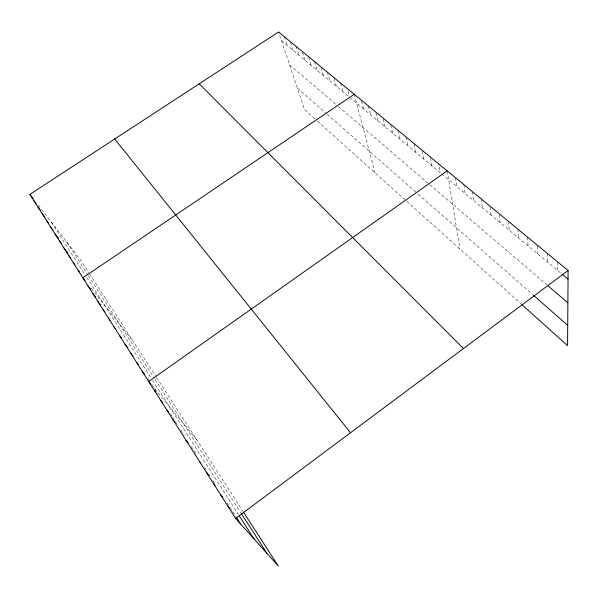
<?xml version="1.0" encoding="UTF-8"?>
<svg xmlns="http://www.w3.org/2000/svg" width="598" height="598" viewBox="0 0 598 598"><rect width="100%" height="100%" fill="white"/><g stroke="black" fill="none" stroke-linecap="round" stroke-linejoin="round"><path stroke-width="0.45" stroke-dasharray="2.99 2.24" d="M281.471 40.634L348.387 96.33M349.733 97.452L440.158 172.71L438.611 163.822M441.563 173.883L561.178 273.443M289.522 64.696L336.988 105.308M338.401 106.519L428.445 183.549M429.76 184.677L546.916 284.91M297.348 88.093L325.761 113.029M327.084 114.188L416.686 192.825M418.017 193.991L532.781 294.709M314.75 118.74L304.524 109.561L278.578 31.978M317.299 121.02L521.374 304.173M154.755 388.82L196.682 439.642M91.21 288.326L133.07 341.137M38.279 205.204L80.708 260.063L88.781 272.561M89.7 273.981L156.138 376.86M156.609 377.585L243.139 511.589M66.699 241.943L87.413 274.168M88.377 275.671L154.217 378.063M155.196 379.588L240.987 513.017M51.383 222.15L85.432 275.372M86.807 277.517L151.63 378.84M152.587 380.343L238.572 514.751M148.117 378.594L149.052 380.059M151.847 384.462L153.716 387.392M154.673 388.894L158.104 394.291M170.288 413.45L172.172 416.402M172.65 417.157L177.449 424.692M180.85 430.044L184.274 435.426M191.248 446.392L196.921 455.31M204.621 467.412L207.573 472.054M212.925 480.463L214.802 483.408M227.21 502.918L236.09 516.866M284.342 36.725L287.197 45.403M290.471 42.413L293.013 50.239M296.137 46.442L298.918 55.158M302.453 52.295L304.92 60.151M308.583 57.356L311.012 65.219M314.555 61.616L317.209 70.377M321.156 67.716L323.503 75.617M327.338 72.149L329.902 80.939M334.147 78.428L336.405 86.351M340.554 83.04L343.013 91.853M348.051 91.27L349.254 95.687M354.225 94.297L375.051 172.852M361.461 100.957L363.517 108.926M368.368 105.951L370.588 114.809M375.843 112.82L377.786 120.796M383.221 118.905L385.105 126.888M390.733 125.094L392.55 133.092M398.178 130.513L400.129 139.401M405.975 136.935L407.851 145.822M414.093 144.365L415.707 152.363M422.166 151.017L423.705 159.023M430.388 157.805L431.853 165.803M447.162 170.871L459.929 249.03M455.444 177.688L456.805 186.569M463.884 184.64L465.147 193.513M472.472 191.719L473.638 200.584M481.226 198.932L482.294 207.783M490.24 207.162L491.108 215.116M499.323 214.652L500.085 222.591M508.502 221.402L509.234 230.208M517.95 229.191L518.563 237.974M527.586 237.122L528.079 245.89M537.445 246.092L537.774 253.963M547.439 253.477L547.663 262.193M557.665 261.902L557.747 270.588"/><path stroke-width="0.9" d="M243.633 512.344L278.302 566.022L235.642 518.421L29.9 194.372L278.578 31.978L568.1 270.505L567.569 345.629L522.024 304.756M235.642 518.421L568.1 270.505M447.162 170.871L148.693 381.479L150.89 384.133M354.225 94.297L82.86 277.793L85.133 280.656M561.866 274.011L568.04 279.154M548.276 286.068L567.868 302.835M533.468 295.315L567.711 325.364M199.209 83.802L463.443 348.552M228.077 506.513L229.752 508.39M220.677 494.86L222.927 497.416M213.441 483.453L215.145 485.404M206.347 472.285L209.218 475.597M199.411 461.357L200.569 462.703M185.956 440.158L188.303 442.931M173.031 419.818L174.825 421.941M166.767 409.944L168.389 411.88M160.623 400.271L162.252 402.23M154.598 390.778L155.697 392.101M142.601 371.881L144.253 373.9M136.636 362.478L138.295 364.511M130.783 353.261L133.003 355.989M125.042 344.224L127.83 347.662M119.413 335.358L121.648 338.124M113.889 326.665L115.578 328.751M108.477 318.136L110.167 320.236M114.704 138.99L350.525 432.75M103.162 309.764L104.852 311.872M97.945 301.549L100.77 305.085M92.825 293.483L95.658 297.034M87.801 285.567L90.634 289.133M78.017 270.154L79.721 272.314M73.255 262.657L74.959 264.817M63.979 248.043L67.963 253.126M68.576 255.286L70.856 258.179M55.023 233.938L58.44 238.31M59.464 240.934L61.168 243.117M50.658 227.061L52.938 229.983M42.144 213.658L44.424 216.596M46.367 220.303L48.647 223.233M33.914 200.696L36.194 203.634M37.995 207.125L40.275 210.062M29.9 194.372L33.316 198.79M241.472 513.772L266.865 553.27M239.574 516.321L254.09 539.007M236.591 517.659L240.59 523.945"/></g></svg>
